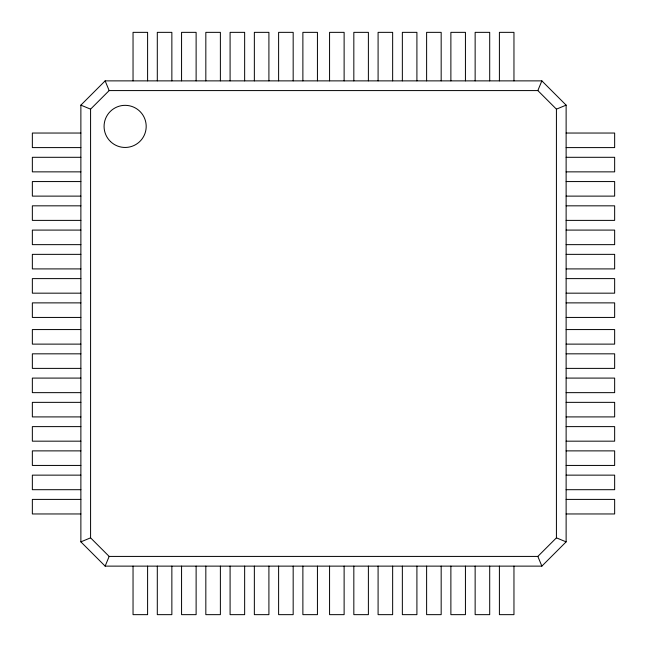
<?xml version="1.0" encoding="UTF-8"?>
<svg xmlns="http://www.w3.org/2000/svg" width="647" height="647" viewBox="0 0 647 647"><rect width="100%" height="100%" fill="white"/><g stroke="black" fill="none" stroke-linecap="round" stroke-linejoin="round"><path stroke-width="0.97" d="M105.138 566.125L541.862 566.125L566.125 541.862L566.125 105.138L541.862 80.875L105.138 80.875L80.875 105.138L80.875 541.862L105.138 566.125L109.157 556.42L537.843 556.42L556.42 537.843L556.42 109.157L537.843 90.58L109.157 90.58L90.58 109.157L90.58 537.843L109.157 556.42M537.843 90.58L541.862 80.875M556.42 109.157L566.125 105.138M80.875 541.862L90.58 537.843M80.875 133.039L32.35 133.039L32.35 147.597L80.875 147.597M566.125 133.039L614.65 133.039L614.65 147.597L566.125 147.597M80.875 157.302L32.35 157.302L32.35 171.859L80.875 171.859M566.125 157.302L614.65 157.302L614.65 171.859L566.125 171.859M80.875 181.564L32.35 181.564L32.35 196.122L80.875 196.122M566.125 181.564L614.65 181.564L614.65 196.122L566.125 196.122M80.875 205.827L32.35 205.827L32.35 220.384L80.875 220.384M566.125 205.827L614.65 205.827L614.65 220.384L566.125 220.384M80.875 230.089L32.35 230.089L32.35 244.647L80.875 244.647M566.125 230.089L614.65 230.089L614.65 244.647L566.125 244.647M80.875 254.352L32.35 254.352L32.35 268.909L80.875 268.909M566.125 254.352L614.65 254.352L614.65 268.909L566.125 268.909M80.875 278.614L32.35 278.614L32.35 293.172L80.875 293.172M566.125 278.614L614.65 278.614L614.65 293.172L566.125 293.172M80.875 302.877L32.35 302.877L32.35 317.434L80.875 317.434M566.125 302.877L614.65 302.877L614.65 317.434L566.125 317.434M80.875 329.566L32.35 329.566L32.35 344.123L80.875 344.123M566.125 329.566L614.65 329.566L614.65 344.123L566.125 344.123M80.875 353.828L32.35 353.828L32.35 368.386L80.875 368.386M566.125 353.828L614.65 353.828L614.65 368.386L566.125 368.386M80.875 378.091L32.35 378.091L32.35 392.648L80.875 392.648M566.125 378.091L614.65 378.091L614.65 392.648L566.125 392.648M80.875 402.353L32.35 402.353L32.35 416.911L80.875 416.911M566.125 402.353L614.65 402.353L614.65 416.911L566.125 416.911M80.875 426.616L32.35 426.616L32.35 441.173L80.875 441.173M566.125 426.616L614.65 426.616L614.65 441.173L566.125 441.173M80.875 450.878L32.35 450.878L32.35 465.436L80.875 465.436M566.125 450.878L614.65 450.878L614.65 465.436L566.125 465.436M80.875 475.141L32.35 475.141L32.35 489.698L80.875 489.698M566.125 475.141L614.65 475.141L614.65 489.698L566.125 489.698M80.875 499.403L32.35 499.403L32.35 513.961L80.875 513.961M566.125 499.403L614.65 499.403L614.65 513.961L566.125 513.961M80.875 105.138L90.58 109.157M556.42 537.843L566.125 541.862M537.843 556.42L541.862 566.125M105.138 80.875L109.157 90.58M513.961 80.875L513.961 32.35L499.403 32.35L499.403 80.875M513.961 566.125L513.961 614.65L499.403 614.65L499.403 566.125M489.698 80.875L489.698 32.35L475.141 32.35L475.141 80.875M489.698 566.125L489.698 614.65L475.141 614.65L475.141 566.125M465.436 80.875L465.436 32.35L450.878 32.35L450.878 80.875M465.436 566.125L465.436 614.65L450.878 614.65L450.878 566.125M441.173 80.875L441.173 32.35L426.616 32.35L426.616 80.875M441.173 566.125L441.173 614.65L426.616 614.65L426.616 566.125M416.911 80.875L416.911 32.35L402.353 32.35L402.353 80.875M416.911 566.125L416.911 614.65L402.353 614.65L402.353 566.125M392.648 80.875L392.648 32.35L378.091 32.35L378.091 80.875M392.648 566.125L392.648 614.65L378.091 614.65L378.091 566.125M368.386 80.875L368.386 32.35L353.828 32.35L353.828 80.875M368.386 566.125L368.386 614.65L353.828 614.65L353.828 566.125M344.123 80.875L344.123 32.35L329.566 32.35L329.566 80.875M344.123 566.125L344.123 614.65L329.566 614.65L329.566 566.125M317.434 80.875L317.434 32.35L302.877 32.35L302.877 80.875M317.434 566.125L317.434 614.65L302.877 614.65L302.877 566.125M293.172 80.875L293.172 32.35L278.614 32.35L278.614 80.875M293.172 566.125L293.172 614.65L278.614 614.65L278.614 566.125M268.909 80.875L268.909 32.35L254.352 32.35L254.352 80.875M268.909 566.125L268.909 614.65L254.352 614.65L254.352 566.125M244.647 80.875L244.647 32.35L230.089 32.35L230.089 80.875M244.647 566.125L244.647 614.65L230.089 614.65L230.089 566.125M220.384 80.875L220.384 32.35L205.827 32.35L205.827 80.875M220.384 566.125L220.384 614.65L205.827 614.65L205.827 566.125M196.122 80.875L196.122 32.35L181.564 32.35L181.564 80.875M196.122 566.125L196.122 614.65L181.564 614.65L181.564 566.125M171.859 80.875L171.859 32.35L157.302 32.35L157.302 80.875M171.859 566.125L171.859 614.65L157.302 614.65L157.302 566.125M147.597 80.875L147.597 32.35L133.039 32.35L133.039 80.875M147.597 566.125L147.597 614.65L133.039 614.65L133.039 566.125M110.588 141.628A21.06 21.06 0 0 0 145.599 131.373A21.06 21.06 0 0 0 119.21 106.189A21.06 21.06 0 0 0 110.588 141.628"/></g></svg>
